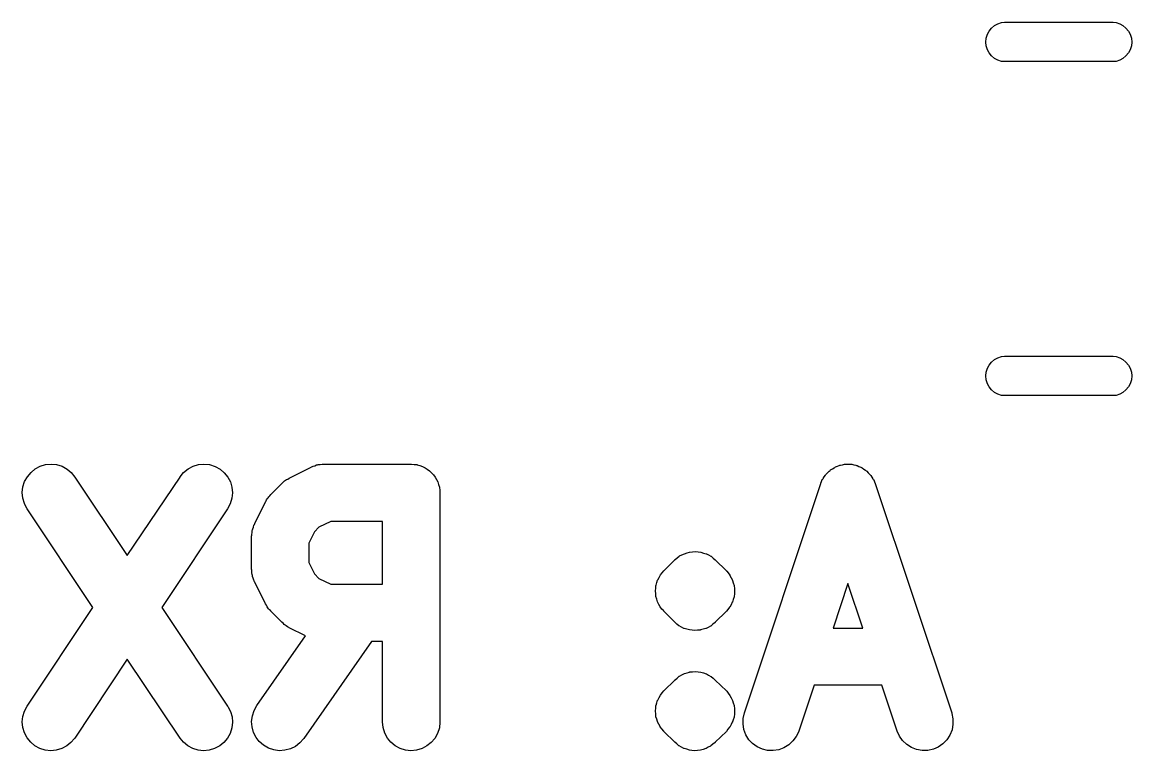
# Model space of a CAD drawing. Extents: x 119.7 to 160.3, y -116.7 to -64.
# Drawn here: x 139.965 to 143.353, y -105.367 to -103.142 of the extents above; entities that cross this region are included whole.
import ezdxf

# ---------------------------------------------------------------- set-up
doc = ezdxf.new("R2010")
doc.units = 0
doc.layers.add('BLACK', color=7, linetype='CONTINUOUS')

msp = doc.modelspace()

# ---------------------------------------------------------------- linework, layer by layer
at = {"layer": 'BLACK', "linetype": 'CONTINUOUS'}
for p, q in [((142.917, -103.169), (142.925, -103.16)), ((142.925, -103.16), (142.934, -103.152)), ((142.934, -103.152), (142.944, -103.147)), ((142.944, -103.147), (142.955, -103.143)), ((142.955, -103.143), (142.964, -103.142)), ((142.964, -103.142), (143.296, -103.142)), ((143.296, -103.142), (143.305, -103.143)), ((143.305, -103.143), (143.316, -103.147)), ((143.316, -103.147), (143.326, -103.152)), ((143.326, -103.152), (143.335, -103.16)), ((143.335, -103.16), (143.343, -103.169)), ((142.907, -103.203), (142.908, -103.191)), ((142.908, -103.191), (142.912, -103.179)), ((142.912, -103.179), (142.917, -103.169)), ((143.343, -103.169), (143.348, -103.179)), ((143.348, -103.179), (143.352, -103.191)), ((143.352, -103.191), (143.353, -103.203)), ((142.908, -103.214), (142.907, -103.203)), ((142.912, -103.226), (142.908, -103.214)), ((142.917, -103.236), (142.912, -103.226)), ((143.348, -103.226), (143.343, -103.236)), ((143.352, -103.214), (143.348, -103.226)), ((143.353, -103.203), (143.352, -103.214)), ((142.925, -103.245), (142.917, -103.236)), ((142.934, -103.253), (142.925, -103.245)), ((142.944, -103.258), (142.934, -103.253)), ((142.955, -103.262), (142.944, -103.258)), ((142.964, -103.262), (142.955, -103.262)), ((143.296, -103.262), (142.964, -103.262)), ((143.305, -103.262), (143.296, -103.262)), ((143.316, -103.258), (143.305, -103.262)), ((143.326, -103.253), (143.316, -103.258)), ((143.335, -103.245), (143.326, -103.253)), ((143.343, -103.236), (143.335, -103.245)), ((142.917, -104.189), (142.925, -104.18)), ((142.925, -104.18), (142.934, -104.172)), ((142.934, -104.172), (142.944, -104.167)), ((142.944, -104.167), (142.955, -104.163)), ((142.955, -104.163), (142.964, -104.162)), ((142.964, -104.162), (143.296, -104.162)), ((143.296, -104.162), (143.305, -104.163)), ((143.305, -104.163), (143.316, -104.167)), ((143.316, -104.167), (143.326, -104.172)), ((143.326, -104.172), (143.335, -104.18)), ((143.335, -104.18), (143.343, -104.189)), ((142.907, -104.222), (142.908, -104.211)), ((142.908, -104.211), (142.912, -104.199)), ((142.912, -104.199), (142.917, -104.189)), ((143.343, -104.189), (143.348, -104.199)), ((143.348, -104.199), (143.352, -104.211)), ((143.352, -104.211), (143.353, -104.222)), ((142.908, -104.234), (142.907, -104.222)), ((142.912, -104.246), (142.908, -104.234)), ((142.917, -104.256), (142.912, -104.246)), ((143.348, -104.246), (143.343, -104.256)), ((143.352, -104.234), (143.348, -104.246)), ((143.353, -104.222), (143.352, -104.234)), ((142.925, -104.265), (142.917, -104.256)), ((142.934, -104.273), (142.925, -104.265)), ((142.944, -104.278), (142.934, -104.273)), ((142.955, -104.282), (142.944, -104.278)), ((142.964, -104.282), (142.955, -104.282)), ((143.296, -104.282), (142.964, -104.282)), ((143.305, -104.282), (143.296, -104.282)), ((143.316, -104.278), (143.305, -104.282)), ((143.326, -104.273), (143.316, -104.278)), ((143.335, -104.265), (143.326, -104.273)), ((143.343, -104.256), (143.335, -104.265)), ((139.981, -104.53), (139.992, -104.517)), ((139.992, -104.517), (140.005, -104.506)), ((140.005, -104.506), (140.02, -104.498)), ((140.02, -104.498), (140.036, -104.493)), ((140.036, -104.493), (140.053, -104.492)), ((140.053, -104.492), (140.07, -104.493)), ((140.07, -104.493), (140.087, -104.498)), ((140.087, -104.498), (140.102, -104.507)), ((140.102, -104.507), (140.115, -104.517)), ((140.115, -104.517), (140.126, -104.531)), ((140.447, -104.53), (140.458, -104.517)), ((140.458, -104.517), (140.472, -104.506)), ((140.472, -104.506), (140.487, -104.498)), ((140.487, -104.498), (140.503, -104.493)), ((140.503, -104.493), (140.52, -104.492)), ((140.52, -104.492), (140.537, -104.493)), ((140.537, -104.493), (140.554, -104.499)), ((140.554, -104.499), (140.569, -104.507)), ((140.569, -104.507), (140.582, -104.518)), ((140.582, -104.518), (140.593, -104.531)), ((140.78, -104.534), (140.847, -104.501)), ((140.847, -104.501), (140.848, -104.5)), ((140.848, -104.5), (140.851, -104.499)), ((140.851, -104.499), (140.853, -104.498)), ((140.853, -104.498), (140.859, -104.497)), ((140.859, -104.497), (140.864, -104.494)), ((140.864, -104.494), (140.867, -104.494)), ((140.867, -104.494), (140.869, -104.493)), ((140.869, -104.493), (140.875, -104.493)), ((140.875, -104.493), (140.881, -104.492)), ((140.881, -104.492), (140.884, -104.492)), ((140.884, -104.492), (140.886, -104.492)), ((140.886, -104.492), (141.153, -104.492)), ((141.153, -104.492), (141.154, -104.492)), ((141.154, -104.492), (141.154, -104.492)), ((141.154, -104.492), (141.154, -104.492)), ((141.154, -104.492), (141.154, -104.492)), ((141.154, -104.492), (141.162, -104.493)), ((141.162, -104.493), (141.171, -104.493)), ((141.171, -104.493), (141.171, -104.494)), ((141.171, -104.494), (141.171, -104.494)), ((141.171, -104.494), (141.179, -104.496)), ((141.179, -104.496), (141.187, -104.499)), ((141.187, -104.499), (141.187, -104.499)), ((141.187, -104.499), (141.187, -104.499)), ((141.187, -104.499), (141.195, -104.503)), ((141.195, -104.503), (141.202, -104.507)), ((141.202, -104.507), (141.202, -104.507)), ((141.202, -104.507), (141.202, -104.507)), ((141.202, -104.507), (141.209, -104.512)), ((141.209, -104.512), (141.215, -104.518)), ((141.215, -104.518), (141.215, -104.518)), ((141.215, -104.518), (141.215, -104.518)), ((141.215, -104.518), (141.221, -104.524)), ((142.421, -104.521), (142.425, -104.517)), ((142.425, -104.517), (142.429, -104.513)), ((142.429, -104.513), (142.432, -104.511)), ((142.432, -104.511), (142.433, -104.509)), ((142.433, -104.509), (142.439, -104.506)), ((142.439, -104.506), (142.444, -104.503)), ((142.444, -104.503), (142.446, -104.502)), ((142.446, -104.502), (142.448, -104.5)), ((142.448, -104.5), (142.454, -104.498)), ((142.454, -104.498), (142.459, -104.496)), ((142.459, -104.496), (142.462, -104.495)), ((142.462, -104.495), (142.464, -104.495)), ((142.464, -104.495), (142.47, -104.494)), ((142.47, -104.494), (142.476, -104.492)), ((142.476, -104.492), (142.478, -104.492)), ((142.478, -104.492), (142.481, -104.492)), ((142.481, -104.492), (142.487, -104.492)), ((142.487, -104.492), (142.493, -104.492)), ((142.493, -104.492), (142.495, -104.492)), ((142.495, -104.492), (142.498, -104.492)), ((142.498, -104.492), (142.504, -104.494)), ((142.504, -104.494), (142.51, -104.495)), ((142.51, -104.495), (142.512, -104.496)), ((142.512, -104.496), (142.514, -104.496)), ((142.514, -104.496), (142.52, -104.499)), ((142.52, -104.499), (142.526, -104.501)), ((142.526, -104.501), (142.528, -104.502)), ((142.528, -104.502), (142.53, -104.503)), ((142.53, -104.503), (142.535, -104.507)), ((142.535, -104.507), (142.54, -104.51)), ((142.54, -104.51), (142.542, -104.512)), ((142.542, -104.512), (142.544, -104.513)), ((142.544, -104.513), (142.548, -104.518)), ((142.548, -104.518), (142.552, -104.522)), ((139.967, -104.561), (139.972, -104.545)), ((139.972, -104.545), (139.981, -104.53)), ((140.126, -104.531), (140.286, -104.771)), ((140.286, -104.771), (140.447, -104.531)), ((140.447, -104.531), (140.447, -104.53)), ((140.593, -104.531), (140.601, -104.546)), ((140.601, -104.546), (140.605, -104.562)), ((140.724, -104.584), (140.758, -104.551)), ((140.758, -104.551), (140.759, -104.55)), ((140.759, -104.55), (140.762, -104.547)), ((140.762, -104.547), (140.766, -104.543)), ((140.766, -104.543), (140.769, -104.541)), ((140.769, -104.541), (140.772, -104.539)), ((140.772, -104.539), (140.776, -104.537)), ((140.776, -104.537), (140.78, -104.534)), ((141.221, -104.524), (141.226, -104.531)), ((141.226, -104.531), (141.226, -104.531)), ((141.226, -104.531), (141.226, -104.531)), ((141.226, -104.531), (141.23, -104.539)), ((141.23, -104.539), (141.234, -104.546)), ((141.234, -104.546), (141.234, -104.546)), ((141.234, -104.546), (141.234, -104.546)), ((141.234, -104.546), (141.236, -104.554)), ((142.17, -105.251), (142.403, -104.551)), ((142.403, -104.551), (142.404, -104.55)), ((142.404, -104.55), (142.406, -104.545)), ((142.406, -104.545), (142.408, -104.539)), ((142.408, -104.539), (142.41, -104.537)), ((142.41, -104.537), (142.411, -104.535)), ((142.411, -104.535), (142.414, -104.53)), ((142.414, -104.53), (142.418, -104.525)), ((142.418, -104.525), (142.419, -104.523)), ((142.419, -104.523), (142.421, -104.521)), ((142.552, -104.522), (142.554, -104.524)), ((142.554, -104.524), (142.556, -104.526)), ((142.556, -104.526), (142.559, -104.531)), ((142.559, -104.531), (142.562, -104.536)), ((142.562, -104.536), (142.563, -104.538)), ((142.563, -104.538), (142.565, -104.54)), ((142.565, -104.54), (142.567, -104.546)), ((142.567, -104.546), (142.569, -104.551)), ((142.569, -104.551), (142.803, -105.251)), ((139.965, -104.578), (139.967, -104.561)), ((139.967, -104.595), (139.965, -104.578)), ((140.605, -104.562), (140.607, -104.579)), ((140.607, -104.579), (140.605, -104.596)), ((140.721, -104.588), (140.724, -104.584)), ((141.236, -104.554), (141.239, -104.562)), ((141.239, -104.562), (141.239, -104.562)), ((141.239, -104.562), (141.239, -104.563)), ((141.239, -104.563), (141.24, -104.571)), ((141.24, -104.571), (141.24, -104.579)), ((141.24, -104.579), (141.24, -105.279)), ((139.972, -104.612), (139.967, -104.595)), ((139.979, -104.627), (139.972, -104.612)), ((140.6, -104.613), (140.592, -104.628)), ((140.605, -104.596), (140.6, -104.613)), ((140.675, -104.673), (140.708, -104.607)), ((140.708, -104.607), (140.709, -104.606)), ((140.709, -104.606), (140.711, -104.601)), ((140.711, -104.601), (140.714, -104.597)), ((140.714, -104.597), (140.716, -104.594)), ((140.716, -104.594), (140.718, -104.591)), ((140.718, -104.591), (140.721, -104.588)), ((139.98, -104.628), (139.979, -104.627)), ((140.181, -104.929), (139.98, -104.628)), ((140.592, -104.628), (140.391, -104.929)), ((140.668, -104.692), (140.669, -104.689)), ((140.669, -104.689), (140.671, -104.684)), ((140.671, -104.684), (140.672, -104.678)), ((140.672, -104.678), (140.674, -104.676)), ((140.674, -104.676), (140.675, -104.673)), ((140.871, -104.684), (140.858, -104.698)), ((140.907, -104.667), (140.871, -104.684)), ((141.065, -104.667), (140.907, -104.667)), ((141.065, -104.858), (141.065, -104.667)), ((140.665, -104.711), (140.666, -104.709)), ((140.665, -104.712), (140.665, -104.711)), ((140.665, -104.812), (140.665, -104.712)), ((140.666, -104.706), (140.667, -104.7)), ((140.666, -104.709), (140.666, -104.706)), ((140.667, -104.694), (140.668, -104.692)), ((140.667, -104.7), (140.667, -104.694)), ((140.858, -104.698), (140.84, -104.733)), ((140.84, -104.733), (140.84, -104.792)), ((141.924, -104.817), (141.958, -104.784)), ((141.958, -104.784), (141.958, -104.783)), ((141.958, -104.783), (141.958, -104.783)), ((141.958, -104.783), (141.958, -104.783)), ((141.958, -104.783), (141.959, -104.783)), ((141.958, -104.784), (141.958, -104.784)), ((141.958, -104.784), (141.958, -104.784)), ((141.958, -104.784), (141.958, -104.784)), ((141.959, -104.783), (141.965, -104.778)), ((141.965, -104.778), (141.971, -104.773)), ((141.971, -104.773), (141.972, -104.773)), ((141.972, -104.772), (141.979, -104.769)), ((141.972, -104.773), (141.972, -104.772)), ((141.972, -104.773), (141.972, -104.773)), ((141.972, -104.773), (141.972, -104.773)), ((141.979, -104.769), (141.987, -104.765)), ((141.987, -104.765), (141.995, -104.762)), ((141.987, -104.765), (141.987, -104.765)), ((141.987, -104.765), (141.987, -104.765)), ((141.987, -104.765), (141.987, -104.765)), ((141.987, -104.765), (141.987, -104.765)), ((141.995, -104.762), (142.003, -104.76)), ((142.003, -104.76), (142.012, -104.759)), ((142.003, -104.76), (142.003, -104.76)), ((142.003, -104.76), (142.003, -104.76)), ((142.003, -104.76), (142.003, -104.76)), ((142.003, -104.76), (142.003, -104.76)), ((142.012, -104.759), (142.02, -104.758)), ((142.02, -104.758), (142.02, -104.758)), ((142.02, -104.758), (142.02, -104.758)), ((142.02, -104.758), (142.02, -104.758)), ((142.02, -104.758), (142.029, -104.759)), ((142.02, -104.758), (142.02, -104.758)), ((142.029, -104.759), (142.037, -104.76)), ((142.037, -104.76), (142.037, -104.76)), ((142.037, -104.76), (142.037, -104.76)), ((142.037, -104.76), (142.037, -104.76)), ((142.037, -104.76), (142.037, -104.76)), ((142.037, -104.76), (142.045, -104.763)), ((142.045, -104.763), (142.053, -104.765)), ((142.053, -104.765), (142.053, -104.765)), ((142.053, -104.765), (142.053, -104.765)), ((142.053, -104.765), (142.054, -104.765)), ((142.054, -104.765), (142.054, -104.765)), ((142.054, -104.765), (142.061, -104.769)), ((142.061, -104.769), (142.068, -104.773)), ((142.068, -104.773), (142.068, -104.773)), ((142.068, -104.773), (142.069, -104.773)), ((142.069, -104.773), (142.069, -104.773)), ((142.069, -104.773), (142.069, -104.773)), ((142.069, -104.773), (142.075, -104.779)), ((142.075, -104.779), (142.081, -104.784)), ((142.081, -104.784), (142.115, -104.817)), ((140.666, -104.815), (140.665, -104.812)), ((140.666, -104.818), (140.666, -104.815)), ((140.666, -104.824), (140.666, -104.818)), ((140.667, -104.829), (140.666, -104.824)), ((140.84, -104.792), (140.858, -104.827)), ((141.914, -104.83), (141.919, -104.824)), ((141.919, -104.824), (141.924, -104.817)), ((142.115, -104.817), (142.115, -104.818)), ((142.115, -104.818), (142.115, -104.818)), ((142.115, -104.818), (142.115, -104.818)), ((142.115, -104.818), (142.116, -104.818)), ((142.116, -104.818), (142.121, -104.824)), ((142.121, -104.824), (142.126, -104.831)), ((140.668, -104.832), (140.667, -104.829)), ((140.668, -104.835), (140.668, -104.832)), ((140.67, -104.84), (140.668, -104.835)), ((140.672, -104.846), (140.67, -104.84)), ((140.673, -104.848), (140.672, -104.846)), ((140.674, -104.851), (140.673, -104.848)), ((140.675, -104.852), (140.674, -104.851)), ((140.708, -104.918), (140.675, -104.852)), ((140.858, -104.827), (140.871, -104.841)), ((140.871, -104.841), (140.907, -104.858)), ((140.907, -104.858), (141.065, -104.858)), ((141.901, -104.861), (141.903, -104.853)), ((141.903, -104.853), (141.905, -104.846)), ((141.905, -104.846), (141.906, -104.845)), ((141.906, -104.845), (141.91, -104.838)), ((141.906, -104.845), (141.906, -104.845)), ((141.91, -104.838), (141.914, -104.83)), ((141.914, -104.83), (141.914, -104.83)), ((141.914, -104.83), (141.914, -104.83)), ((142.126, -104.831), (142.126, -104.831)), ((142.126, -104.831), (142.126, -104.832)), ((142.126, -104.832), (142.13, -104.839)), ((142.13, -104.839), (142.134, -104.846)), ((142.134, -104.846), (142.134, -104.846)), ((142.134, -104.846), (142.134, -104.847)), ((142.134, -104.847), (142.136, -104.854)), ((142.136, -104.854), (142.139, -104.862)), ((142.486, -104.856), (142.441, -104.992)), ((142.532, -104.992), (142.486, -104.856)), ((141.899, -104.878), (141.9, -104.87)), ((141.899, -104.879), (141.899, -104.878)), ((141.9, -104.887), (141.899, -104.879)), ((141.899, -104.879), (141.899, -104.879)), ((141.9, -104.87), (141.9, -104.862)), ((141.9, -104.862), (141.901, -104.862)), ((141.9, -104.895), (141.9, -104.887)), ((141.901, -104.862), (141.901, -104.861)), ((142.139, -104.862), (142.139, -104.863)), ((142.139, -104.863), (142.139, -104.863)), ((142.139, -104.863), (142.14, -104.871)), ((142.14, -104.888), (142.139, -104.896)), ((142.14, -104.871), (142.14, -104.879)), ((142.14, -104.879), (142.14, -104.88)), ((142.14, -104.88), (142.14, -104.88)), ((142.14, -104.88), (142.14, -104.888)), ((140.711, -104.922), (140.708, -104.918)), ((140.713, -104.927), (140.711, -104.922)), ((141.9, -104.896), (141.9, -104.895)), ((141.903, -104.904), (141.9, -104.896)), ((141.9, -104.896), (141.9, -104.896)), ((141.905, -104.912), (141.903, -104.904)), ((141.909, -104.92), (141.905, -104.912)), ((141.905, -104.912), (141.905, -104.912)), ((141.905, -104.912), (141.905, -104.912)), ((141.913, -104.927), (141.909, -104.92)), ((142.13, -104.921), (142.126, -104.928)), ((142.133, -104.913), (142.13, -104.921)), ((142.134, -104.913), (142.133, -104.913)), ((142.136, -104.905), (142.134, -104.913)), ((142.134, -104.913), (142.134, -104.913)), ((142.139, -104.897), (142.136, -104.905)), ((142.139, -104.896), (142.139, -104.897)), ((142.139, -104.897), (142.139, -104.897)), ((139.98, -105.231), (140.181, -104.929)), ((140.391, -104.929), (140.592, -105.231)), ((140.715, -104.93), (140.713, -104.927)), ((140.717, -104.933), (140.715, -104.93)), ((140.72, -104.936), (140.717, -104.933)), ((140.724, -104.94), (140.72, -104.936)), ((140.724, -104.941), (140.724, -104.94)), ((140.758, -104.974), (140.724, -104.941)), ((141.918, -104.934), (141.913, -104.927)), ((141.913, -104.927), (141.913, -104.927)), ((141.913, -104.927), (141.913, -104.927)), ((141.924, -104.94), (141.918, -104.934)), ((141.924, -104.941), (141.924, -104.94)), ((141.958, -104.974), (141.924, -104.941)), ((141.924, -104.941), (141.924, -104.941)), ((141.924, -104.941), (141.924, -104.941)), ((141.924, -104.941), (141.924, -104.941)), ((142.115, -104.941), (142.081, -104.974)), ((142.12, -104.935), (142.115, -104.941)), ((142.125, -104.928), (142.12, -104.935)), ((142.126, -104.928), (142.125, -104.928)), ((142.125, -104.928), (142.125, -104.928)), ((140.762, -104.977), (140.758, -104.974)), ((140.765, -104.981), (140.762, -104.977)), ((140.768, -104.983), (140.765, -104.981)), ((140.771, -104.985), (140.768, -104.983)), ((140.775, -104.988), (140.771, -104.985)), ((140.779, -104.99), (140.775, -104.988)), ((140.78, -104.991), (140.779, -104.99)), ((140.83, -105.016), (140.78, -104.991)), ((141.964, -104.98), (141.958, -104.974)), ((141.97, -104.985), (141.964, -104.98)), ((141.971, -104.985), (141.97, -104.985)), ((141.978, -104.989), (141.971, -104.985)), ((141.971, -104.985), (141.971, -104.985)), ((141.971, -104.985), (141.971, -104.985)), ((141.971, -104.985), (141.971, -104.985)), ((141.985, -104.993), (141.978, -104.989)), ((141.986, -104.993), (141.985, -104.993)), ((141.994, -104.996), (141.986, -104.993)), ((141.986, -104.993), (141.986, -104.993)), ((141.986, -104.993), (141.986, -104.993)), ((141.986, -104.993), (141.986, -104.993)), ((142.052, -104.994), (142.044, -104.996)), ((142.053, -104.994), (142.052, -104.994)), ((142.052, -104.994), (142.052, -104.994)), ((142.052, -104.994), (142.052, -104.994)), ((142.052, -104.994), (142.052, -104.994)), ((142.06, -104.99), (142.053, -104.994)), ((142.067, -104.986), (142.06, -104.99)), ((142.068, -104.986), (142.067, -104.986)), ((142.067, -104.986), (142.067, -104.986)), ((142.067, -104.986), (142.067, -104.986)), ((142.074, -104.98), (142.068, -104.986)), ((142.068, -104.986), (142.068, -104.986)), ((142.081, -104.975), (142.074, -104.98)), ((142.081, -104.974), (142.081, -104.975)), ((142.081, -104.975), (142.081, -104.975)), ((142.081, -104.975), (142.081, -104.975)), ((142.081, -104.975), (142.081, -104.975)), ((142.081, -104.975), (142.081, -104.975)), ((142.081, -104.975), (142.081, -104.975)), ((142.081, -104.975), (142.081, -104.975)), ((142.441, -104.992), (142.532, -104.992)), ((140.681, -105.229), (140.83, -105.016)), ((142.002, -104.998), (141.994, -104.996)), ((142.011, -104.999), (142.002, -104.998)), ((142.002, -104.998), (142.002, -104.998)), ((142.002, -104.998), (142.002, -104.998)), ((142.002, -104.998), (142.002, -104.998)), ((142.002, -104.998), (142.002, -104.998)), ((142.019, -105), (142.011, -104.999)), ((142.027, -104.999), (142.019, -105)), ((142.019, -105), (142.019, -105)), ((142.019, -105), (142.019, -105)), ((142.019, -105), (142.019, -105)), ((142.019, -105), (142.019, -105)), ((142.036, -104.999), (142.027, -104.999)), ((142.044, -104.996), (142.036, -104.998)), ((142.036, -104.998), (142.036, -104.998)), ((142.036, -104.998), (142.036, -104.998)), ((142.036, -104.998), (142.036, -104.998)), ((142.036, -104.998), (142.036, -104.999)), ((141.032, -105.033), (140.825, -105.329)), ((141.065, -105.033), (141.032, -105.033)), ((141.065, -105.279), (141.065, -105.033)), ((140.286, -105.087), (140.126, -105.328)), ((140.447, -105.328), (140.286, -105.087)), ((141.987, -105.131), (141.995, -105.129)), ((141.995, -105.129), (142.003, -105.127)), ((142.003, -105.127), (142.003, -105.126)), ((142.003, -105.126), (142.012, -105.126)), ((142.003, -105.127), (142.003, -105.127)), ((142.003, -105.127), (142.003, -105.127)), ((142.003, -105.127), (142.003, -105.127)), ((142.012, -105.126), (142.02, -105.125)), ((142.02, -105.125), (142.02, -105.125)), ((142.02, -105.125), (142.02, -105.125)), ((142.02, -105.125), (142.02, -105.125)), ((142.02, -105.125), (142.029, -105.126)), ((142.02, -105.125), (142.02, -105.125)), ((142.029, -105.126), (142.037, -105.127)), ((142.037, -105.127), (142.037, -105.127)), ((142.037, -105.127), (142.037, -105.127)), ((142.037, -105.127), (142.037, -105.127)), ((142.037, -105.127), (142.037, -105.127)), ((142.037, -105.127), (142.045, -105.129)), ((142.045, -105.129), (142.053, -105.132)), ((141.924, -105.184), (141.958, -105.151)), ((141.958, -105.151), (141.958, -105.15)), ((141.958, -105.15), (141.958, -105.15)), ((141.958, -105.15), (141.958, -105.15)), ((141.958, -105.15), (141.958, -105.15)), ((141.958, -105.15), (141.958, -105.15)), ((141.958, -105.15), (141.958, -105.15)), ((141.958, -105.15), (141.959, -105.15)), ((141.959, -105.15), (141.965, -105.145)), ((141.965, -105.145), (141.971, -105.139)), ((141.971, -105.139), (141.972, -105.139)), ((141.972, -105.139), (141.979, -105.135)), ((141.972, -105.139), (141.972, -105.139)), ((141.972, -105.139), (141.972, -105.139)), ((141.972, -105.139), (141.972, -105.139)), ((141.979, -105.135), (141.987, -105.131)), ((141.987, -105.131), (141.987, -105.131)), ((141.987, -105.131), (141.987, -105.131)), ((141.987, -105.131), (141.987, -105.131)), ((141.987, -105.131), (141.987, -105.131)), ((142.053, -105.132), (142.053, -105.132)), ((142.053, -105.132), (142.053, -105.132)), ((142.053, -105.132), (142.054, -105.132)), ((142.054, -105.132), (142.054, -105.132)), ((142.054, -105.132), (142.061, -105.136)), ((142.061, -105.136), (142.068, -105.14)), ((142.068, -105.14), (142.068, -105.14)), ((142.068, -105.14), (142.069, -105.14)), ((142.069, -105.14), (142.069, -105.14)), ((142.069, -105.14), (142.069, -105.14)), ((142.069, -105.14), (142.075, -105.145)), ((142.075, -105.145), (142.081, -105.151)), ((142.081, -105.151), (142.115, -105.184)), ((141.91, -105.204), (141.914, -105.197)), ((141.914, -105.197), (141.919, -105.19)), ((141.914, -105.197), (141.914, -105.197)), ((141.914, -105.197), (141.914, -105.197)), ((141.919, -105.19), (141.924, -105.184)), ((142.115, -105.184), (142.115, -105.184)), ((142.115, -105.184), (142.115, -105.184)), ((142.115, -105.184), (142.115, -105.184)), ((142.115, -105.184), (142.116, -105.185)), ((142.116, -105.185), (142.121, -105.191)), ((142.121, -105.191), (142.126, -105.198)), ((142.383, -105.167), (142.336, -105.307)), ((142.59, -105.167), (142.383, -105.167)), ((142.637, -105.307), (142.59, -105.167)), ((139.972, -105.246), (139.98, -105.231)), ((140.592, -105.231), (140.593, -105.232)), ((140.673, -105.244), (140.681, -105.229)), ((141.9, -105.229), (141.901, -105.228)), ((141.9, -105.237), (141.9, -105.229)), ((141.901, -105.228), (141.903, -105.22)), ((141.901, -105.228), (141.901, -105.228)), ((141.903, -105.22), (141.905, -105.212)), ((141.905, -105.212), (141.906, -105.212)), ((141.906, -105.212), (141.91, -105.204)), ((141.906, -105.212), (141.906, -105.212)), ((142.126, -105.198), (142.126, -105.198)), ((142.126, -105.198), (142.126, -105.198)), ((142.126, -105.198), (142.13, -105.205)), ((142.13, -105.205), (142.134, -105.213)), ((142.134, -105.213), (142.134, -105.213)), ((142.134, -105.213), (142.134, -105.213)), ((142.134, -105.213), (142.136, -105.221)), ((142.136, -105.221), (142.139, -105.229)), ((142.139, -105.229), (142.139, -105.229)), ((142.139, -105.229), (142.139, -105.23)), ((142.139, -105.23), (142.14, -105.238)), ((139.965, -105.279), (139.967, -105.262)), ((139.967, -105.262), (139.972, -105.246)), ((140.593, -105.232), (140.601, -105.247)), ((140.601, -105.247), (140.606, -105.263)), ((140.606, -105.263), (140.607, -105.28)), ((140.665, -105.277), (140.668, -105.26)), ((140.668, -105.26), (140.673, -105.244)), ((141.899, -105.245), (141.9, -105.237)), ((141.899, -105.246), (141.899, -105.245)), ((141.899, -105.245), (141.899, -105.245)), ((141.9, -105.254), (141.899, -105.246)), ((141.9, -105.262), (141.9, -105.254)), ((141.9, -105.263), (141.9, -105.262)), ((141.9, -105.262), (141.9, -105.262)), ((141.903, -105.27), (141.9, -105.263)), ((142.139, -105.264), (142.136, -105.272)), ((142.14, -105.255), (142.139, -105.263)), ((142.139, -105.263), (142.139, -105.263)), ((142.139, -105.263), (142.139, -105.264)), ((142.14, -105.238), (142.14, -105.246)), ((142.14, -105.246), (142.14, -105.246)), ((142.14, -105.246), (142.14, -105.247)), ((142.14, -105.247), (142.14, -105.255)), ((142.166, -105.268), (142.17, -105.251)), ((142.803, -105.251), (142.803, -105.253)), ((142.803, -105.253), (142.807, -105.269)), ((139.967, -105.296), (139.965, -105.279)), ((139.972, -105.312), (139.967, -105.296)), ((140.605, -105.297), (140.6, -105.314)), ((140.607, -105.28), (140.605, -105.297)), ((140.667, -105.294), (140.665, -105.277)), ((140.671, -105.311), (140.667, -105.294)), ((141.067, -105.296), (141.065, -105.279)), ((141.072, -105.313), (141.067, -105.296)), ((141.239, -105.297), (141.233, -105.314)), ((141.24, -105.28), (141.239, -105.297)), ((141.24, -105.279), (141.24, -105.28)), ((141.905, -105.278), (141.903, -105.27)), ((141.905, -105.279), (141.905, -105.278)), ((141.909, -105.286), (141.905, -105.279)), ((141.905, -105.279), (141.905, -105.279)), ((141.913, -105.293), (141.909, -105.286)), ((141.913, -105.294), (141.913, -105.293)), ((141.918, -105.3), (141.913, -105.294)), ((141.913, -105.294), (141.913, -105.294)), ((142.125, -105.295), (142.12, -105.301)), ((142.126, -105.295), (142.125, -105.295)), ((142.125, -105.295), (142.125, -105.295)), ((142.13, -105.287), (142.126, -105.295)), ((142.133, -105.28), (142.13, -105.287)), ((142.134, -105.28), (142.133, -105.28)), ((142.136, -105.272), (142.134, -105.279)), ((142.134, -105.279), (142.134, -105.28)), ((142.166, -105.285), (142.166, -105.268)), ((142.168, -105.302), (142.166, -105.285)), ((142.807, -105.286), (142.804, -105.303)), ((142.807, -105.269), (142.807, -105.286)), ((139.98, -105.327), (139.972, -105.312)), ((139.991, -105.341), (139.98, -105.327)), ((140.125, -105.329), (140.114, -105.342)), ((140.126, -105.328), (140.125, -105.329)), ((140.458, -105.341), (140.447, -105.328)), ((140.592, -105.328), (140.581, -105.342)), ((140.6, -105.314), (140.592, -105.328)), ((140.679, -105.326), (140.671, -105.311)), ((140.689, -105.339), (140.679, -105.326)), ((140.824, -105.33), (140.813, -105.343)), ((140.825, -105.329), (140.824, -105.33)), ((141.08, -105.328), (141.072, -105.313)), ((141.091, -105.341), (141.08, -105.328)), ((141.225, -105.329), (141.214, -105.342)), ((141.233, -105.314), (141.225, -105.329)), ((141.924, -105.307), (141.918, -105.3)), ((141.924, -105.308), (141.924, -105.307)), ((141.924, -105.307), (141.924, -105.307)), ((141.924, -105.307), (141.924, -105.307)), ((141.924, -105.307), (141.924, -105.307)), ((141.958, -105.341), (141.924, -105.308)), ((142.115, -105.308), (142.081, -105.341)), ((142.12, -105.301), (142.115, -105.308)), ((142.175, -105.318), (142.168, -105.302)), ((142.184, -105.333), (142.175, -105.318)), ((142.328, -105.323), (142.318, -105.337)), ((142.336, -105.308), (142.328, -105.323)), ((142.336, -105.307), (142.336, -105.308)), ((142.644, -105.322), (142.637, -105.307)), ((142.653, -105.336), (142.644, -105.322)), ((142.797, -105.319), (142.788, -105.333)), ((142.804, -105.303), (142.797, -105.319)), ((140.004, -105.352), (139.991, -105.341)), ((140.019, -105.36), (140.004, -105.352)), ((140.035, -105.365), (140.019, -105.36)), ((140.052, -105.367), (140.035, -105.365)), ((140.069, -105.365), (140.052, -105.367)), ((140.086, -105.36), (140.069, -105.365)), ((140.101, -105.352), (140.086, -105.36)), ((140.114, -105.342), (140.101, -105.352)), ((140.471, -105.352), (140.458, -105.341)), ((140.486, -105.36), (140.471, -105.352)), ((140.502, -105.365), (140.486, -105.36)), ((140.519, -105.367), (140.502, -105.365)), ((140.536, -105.365), (140.519, -105.367)), ((140.552, -105.36), (140.536, -105.365)), ((140.568, -105.352), (140.552, -105.36)), ((140.581, -105.342), (140.568, -105.352)), ((140.702, -105.35), (140.689, -105.339)), ((140.717, -105.359), (140.702, -105.35)), ((140.733, -105.364), (140.717, -105.359)), ((140.75, -105.367), (140.733, -105.364)), ((140.767, -105.365), (140.75, -105.367)), ((140.784, -105.361), (140.767, -105.365)), ((140.799, -105.354), (140.784, -105.361)), ((140.813, -105.343), (140.799, -105.354)), ((141.104, -105.352), (141.091, -105.341)), ((141.119, -105.36), (141.104, -105.352)), ((141.135, -105.365), (141.119, -105.36)), ((141.152, -105.367), (141.135, -105.365)), ((141.169, -105.365), (141.152, -105.367)), ((141.186, -105.36), (141.169, -105.365)), ((141.201, -105.352), (141.186, -105.36)), ((141.214, -105.342), (141.201, -105.352)), ((141.964, -105.346), (141.958, -105.341)), ((141.97, -105.352), (141.964, -105.346)), ((141.971, -105.352), (141.97, -105.352)), ((141.978, -105.356), (141.971, -105.352)), ((141.971, -105.352), (141.971, -105.352)), ((141.971, -105.352), (141.971, -105.352)), ((141.971, -105.352), (141.971, -105.352)), ((141.985, -105.36), (141.978, -105.356)), ((141.986, -105.36), (141.985, -105.36)), ((141.994, -105.362), (141.986, -105.36)), ((141.986, -105.36), (141.986, -105.36)), ((141.986, -105.36), (141.986, -105.36)), ((141.986, -105.36), (141.986, -105.36)), ((142.002, -105.365), (141.994, -105.362)), ((142.01, -105.366), (142.002, -105.365)), ((142.002, -105.365), (142.002, -105.365)), ((142.002, -105.365), (142.002, -105.365)), ((142.002, -105.365), (142.002, -105.365)), ((142.002, -105.365), (142.002, -105.365)), ((142.019, -105.367), (142.01, -105.366)), ((142.027, -105.366), (142.019, -105.367)), ((142.036, -105.365), (142.027, -105.366)), ((142.044, -105.363), (142.036, -105.365)), ((142.036, -105.365), (142.036, -105.365)), ((142.036, -105.365), (142.036, -105.365)), ((142.036, -105.365), (142.036, -105.365)), ((142.036, -105.365), (142.036, -105.365)), ((142.052, -105.36), (142.044, -105.363)), ((142.053, -105.36), (142.052, -105.36)), ((142.052, -105.36), (142.052, -105.36)), ((142.052, -105.36), (142.052, -105.36)), ((142.052, -105.36), (142.052, -105.36)), ((142.06, -105.356), (142.053, -105.36)), ((142.067, -105.353), (142.06, -105.356)), ((142.068, -105.352), (142.067, -105.352)), ((142.067, -105.352), (142.067, -105.352)), ((142.067, -105.352), (142.067, -105.353)), ((142.074, -105.347), (142.068, -105.352)), ((142.068, -105.352), (142.068, -105.352)), ((142.081, -105.342), (142.074, -105.347)), ((142.081, -105.341), (142.081, -105.341)), ((142.081, -105.341), (142.081, -105.341)), ((142.081, -105.341), (142.081, -105.341)), ((142.081, -105.341), (142.081, -105.342)), ((142.081, -105.342), (142.081, -105.342)), ((142.081, -105.342), (142.081, -105.342)), ((142.081, -105.342), (142.081, -105.342)), ((142.195, -105.345), (142.184, -105.333)), ((142.209, -105.355), (142.195, -105.345)), ((142.225, -105.362), (142.209, -105.355)), ((142.241, -105.366), (142.225, -105.362)), ((142.258, -105.366), (142.241, -105.366)), ((142.275, -105.364), (142.258, -105.366)), ((142.291, -105.358), (142.275, -105.364)), ((142.306, -105.349), (142.291, -105.358)), ((142.318, -105.337), (142.306, -105.349)), ((142.666, -105.348), (142.653, -105.336)), ((142.68, -105.357), (142.666, -105.348)), ((142.696, -105.363), (142.68, -105.357)), ((142.713, -105.366), (142.696, -105.363)), ((142.73, -105.366), (142.713, -105.366)), ((142.747, -105.362), (142.73, -105.366)), ((142.762, -105.356), (142.747, -105.362)), ((142.776, -105.346), (142.762, -105.356)), ((142.788, -105.333), (142.776, -105.346)), ((142.019, -105.367), (142.019, -105.367)), ((142.019, -105.367), (142.019, -105.367)), ((142.019, -105.367), (142.019, -105.367)), ((142.019, -105.367), (142.019, -105.367))]:
    msp.add_line(p, q, dxfattribs=at)

doc.saveas('drawing.dxf')
